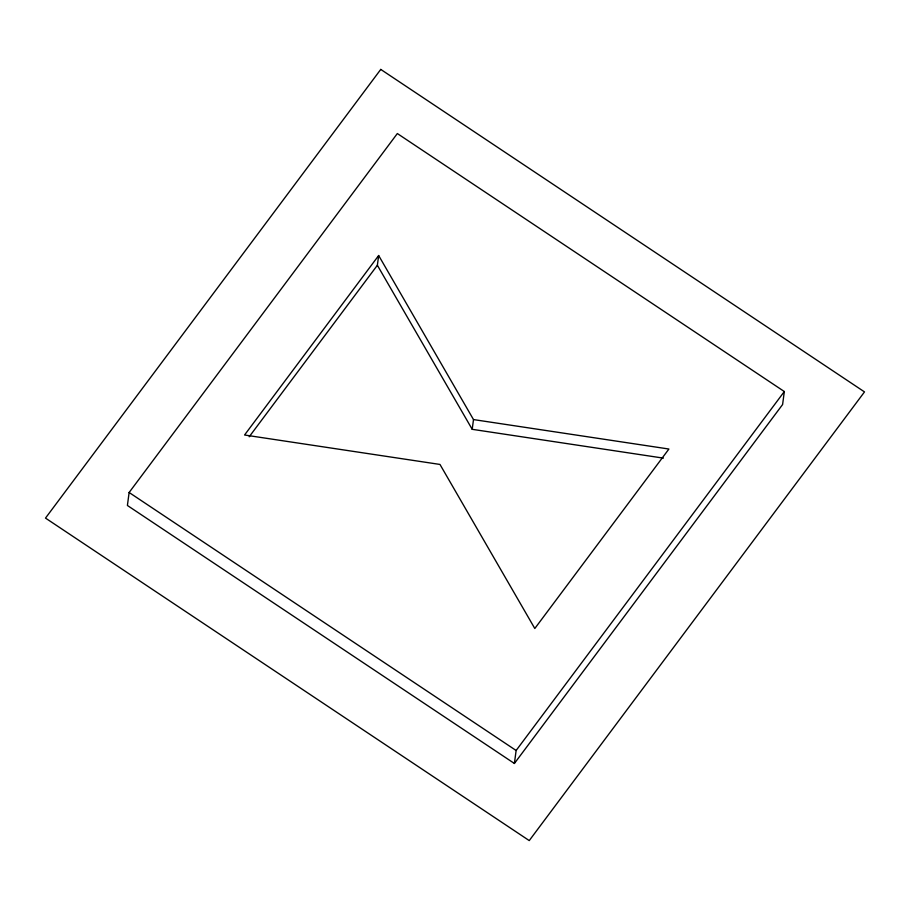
<?xml version="1.0" encoding="UTF-8"?>
<svg xmlns="http://www.w3.org/2000/svg" width="910" height="910" viewBox="0 0 910 910"><rect width="100%" height="100%" fill="white"/><g stroke="black" fill="none" stroke-linecap="round" stroke-linejoin="round"><path stroke-width="1.36" d="M129.129 492.492L127.4 505.471L514.389 763.467L782.6 404.529L784.329 391.539L397.34 133.542L129.129 492.492L516.129 750.488L514.389 763.467M249.203 436.789L377.366 265.265L378.662 255.528L473.496 419.578L472.199 429.315L663.39 458.128M378.662 255.528L244.562 435.003L439.974 464.441L534.807 628.503L668.907 449.028L473.496 419.578M516.129 750.488L784.329 391.539M377.366 265.265L472.199 429.315M380.755 69.41L45.5 518.097L529.245 840.59L864.5 391.903L380.755 69.41"/></g></svg>
